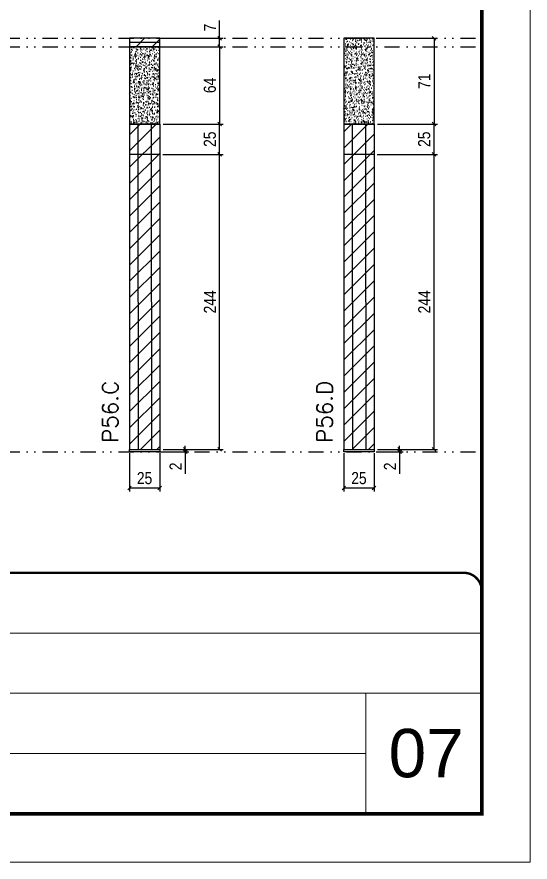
# Model space of a CAD drawing. Extents: x 14400 to 27878, y -21631 to 6985.
# Drawn here: x 18657 to 19082, y 4786 to 5485 of the extents above; entities that cross this region are included whole.
import ezdxf

# ---------------------------------------------------------------- set-up
doc = ezdxf.new("R2010")
doc.units = 0
for name, pattern in [('CONTINUO', [0]), ('DASHED', [0.75, 0.5, -0.25]), ('DIVIDE2', [0.625, 0.25, -0.125, 0, -0.125, 0, -0.125])]:
    doc.linetypes.add(name, pattern=pattern)
for name, color, linetype, lineweight in [('CARIMBO', 255, 'Continuous', 9), ('Folhas', 255, 'Continuous', 9), ('Hachura', 251, 'Continuous', 9), ('SARRAFO DE PRESSAO', 251, 'DASHED', 9), ('Texto Seção', 7, 'Continuous', 15)]:
    doc.layers.add(name, color=color, linetype=linetype, lineweight=lineweight)
for name, color, linetype in [('COTA', 241, 'Continuous'), ('Nível', 160, 'Continuous'), ('Painéis', 200, 'Continuous'), ('SARR_2.2x7', 40, 'Continuous')]:
    doc.layers.add(name, color=color, linetype=linetype)
doc.styles.add('ARIAL', font='arial.ttf')
doc.styles.add('COTA TECNICA', font='techl___.ttf', dxfattribs={"height": 10})
doc.styles.add('COTA TECNICA-50', font='techl___.ttf', dxfattribs={"height": 10})
doc.styles.add('REGUA-120', font='ROMANS.shx', dxfattribs={"height": 15})
doc.dimstyles.new('COTA PAINEL-50', dxfattribs={"dimtxt": 10, "dimasz": 3, "dimexe": 3, "dimexo": 3, "dimgap": 3, "dimtad": 1, "dimdec": 1, "dimzin": 12, "dimdsep": 46, "dimtxsty": 'COTA TECNICA-50', "dimblk1": 'OBLIQUE', "dimblk2": 'OBLIQUE', "dimsah": 1, "dimcen": 0.9, "dimclrd": 4, "dimclre": 4, "dimclrt": 240, "dimadec": 1, "dimazin": 3, "dimtfac": 1, "dimtdec": 1, "dimtmove": 0, "dimatfit": 3, "dimfxl": 1, "dimtolj": 1, "dimtzin": 12, "dimarcsym": 0})
doc.dimstyles.new('PAINEL', dxfattribs={"dimtxt": 10, "dimasz": 3, "dimexe": 3, "dimexo": 3, "dimgap": 3, "dimtad": 1, "dimdec": 1, "dimzin": 12, "dimdsep": 46, "dimtxsty": 'COTA TECNICA', "dimblk1": 'OBLIQUE', "dimblk2": 'OBLIQUE', "dimsah": 1, "dimcen": 0.9, "dimclrd": 4, "dimclre": 4, "dimclrt": 240, "dimadec": 1, "dimazin": 3, "dimtfac": 1, "dimtdec": 1, "dimtmove": 0, "dimatfit": 3, "dimfxl": 1, "dimtolj": 1, "dimtzin": 12, "dimarcsym": 0})
pattern_1 = [(50, (0, -5), (5.4655401, -0.4781726), [0.5715, -6.2865]), (355, (0, -5), (-1.0573026, 5.7317054), [0.4572, -5.0292175]), (100.451445, (0.4555, -5.04), (4.4082374, 5.2535326), [0.4857003, -5.3427073]), (46.1842, (0, -3.476), (8.1323712, -1.2612698), [0.85725, -9.42975]), (96.635558, (0.678, -3.581), (7.122124, 7.4227837), [0.7285507, -8.0140682]), (351.18415, (0, -3.476), (7.122124, 7.4227837), [0.685799, -7.543792]), (21, (0.762, -3.857), (4.5484317, -3.0679559), [0.5715, -6.2865]), (326, (0.762, -3.857), (1.8540609, 5.525639), [0.4572, -5.0292]), (71.451445, (1.141, -4.1127), (6.4024926, 2.457683), [0.4857003, -5.3426981]), (37.5, (0, -5), (0.0926581, 2.53665117), [0, -4.96824, 0, -5.1054, 0, -5.04825]), (7.5, (0, -5), (2.00458988, 3.00541724), [0, -2.91084, 0, -4.85394, 0, -1.92405]), (327.5, (-1.6993, -5), (4.06771786, -0.17186232), [0, -1.905, 0, -5.9436, 0, -7.8867]), (317.5, (-2.4613, -5), (4.44387544, 0.7627947), [0, -2.4765, 0, -3.94716, 0, -5.6007])]

# ---------------------------------------------------------------- blocks, each defined once
blk = doc.blocks.new('9999999999')
at = {"color": 30, "linetype": 'CONTINUO'}
for p, q in [((98564.56, 34379.64), (99583.98, 34379.64)), ((98564.56, 34329.83), (99487.98, 34329.83)), ((99583.98, 34329.83), (99487.98, 34329.83)), ((99487.98, 34329.83), (99487.98, 34230.21)), ((98564.56, 34280.02), (99487.98, 34280.02))]:
    blk.add_line(p, q, dxfattribs=at)
at = {"color": 30, "linetype": 'CONTINUO', "const_width": 2}
blk.add_lwpolyline([(99583.98, 34230.21), (99583.98, 34414.45, 0.414214), (99568.98, 34429.45), (98228.98, 34429.45, 0.414214), (98213.98, 34414.45), (98213.98, 34245.21, 0.414214), (98228.98, 34230.21), (99583.98, 34230.21)], format="xyb", dxfattribs=at)
at = {"layer": 'Folhas'}
blk.add_lwpolyline([(98138.98, 34190.21), (99623.98, 34190.21), (99623.98, 35240.21), (98138.98, 35240.21)], close=True, dxfattribs=at)
at = {"layer": 'Folhas', "color": 30, "const_width": 3}
blk.add_lwpolyline([(98213.98, 34230.21), (99583.98, 34230.21), (99583.98, 35200.21), (98213.98, 35200.21)], close=True, dxfattribs=at)
blk = doc.blocks.new('_Oblique')
at = {"color": 0, "linetype": 'ByBlock', "lineweight": -2}
blk.add_line((-0.5, -0.5), (0.5, 0.5), dxfattribs=at)
blk = doc.blocks.new('*D1473')
at = {"layer": 'COTA', "color": 4, "lineweight": -2, "transparency": 16777216}
for p, q in [((18750.3, 5124.44), (18750.3, 5092.54)), ((18775.3, 5124.44), (18775.3, 5092.54)), ((18750.3, 5095.54), (18775.3, 5095.54))]:
    blk.add_line(p, q, dxfattribs=at)
at = {"layer": 'Defpoints', "color": 0, "transparency": 16777216}
for p in [(18750.3, 5127.44), (18775.3, 5127.44), (18775.3, 5095.54)]:
    blk.add_point(p, dxfattribs=at)
at = {"layer": 'COTA', "color": 4, "lineweight": -2, "transparency": 16777216, "xscale": 3, "yscale": 3, "zscale": 3, "rotation": 180}
blk.add_blockref('_Oblique', (18750.3, 5095.54), dxfattribs=at)
at = {"layer": 'COTA', "color": 4, "lineweight": -2, "transparency": 16777216, "xscale": 3, "yscale": 3, "zscale": 3}
blk.add_blockref('_Oblique', (18775.3, 5095.54), dxfattribs=at)
at = {"layer": 'COTA', "color": 240, "transparency": 16777216, "insert": (18762.8, 5103.65), "char_height": 10, "attachment_point": 5, "style": 'COTA TECNICA'}
blk.add_mtext('\\A1;25', dxfattribs=at)
blk = doc.blocks.new('*D1474')
at = {"layer": 'COTA', "color": 4, "lineweight": -2, "transparency": 16777216}
for p, q in [((18796.49, 5127.44), (18796.49, 5130.44)), ((18778.3, 5127.44), (18799.49, 5127.44)), ((18778.3, 5125.44), (18799.49, 5125.44)), ((18796.49, 5127.44), (18796.49, 5125.44)), ((18796.49, 5125.44), (18796.49, 5107.32))]:
    blk.add_line(p, q, dxfattribs=at)
at = {"layer": 'Defpoints', "color": 0, "transparency": 16777216}
for p in [(18775.3, 5127.44), (18775.3, 5125.44), (18796.49, 5127.44)]:
    blk.add_point(p, dxfattribs=at)
at = {"layer": 'COTA', "color": 4, "lineweight": -2, "transparency": 16777216, "xscale": 3, "yscale": 3, "zscale": 3}
for p, rotation in [((18796.49, 5127.44), 270), ((18796.49, 5125.44), 90)]:
    blk.add_blockref('_Oblique', p, dxfattribs=dict(at, rotation=rotation))
at = {"layer": 'COTA', "color": 240, "transparency": 16777216, "insert": (18788.49, 5113.38), "char_height": 10, "attachment_point": 5, "rotation": 90, "style": 'COTA TECNICA-50'}
blk.add_mtext('\\A1;2', dxfattribs=at)
blk = doc.blocks.new('*D1475')
at = {"layer": 'COTA', "color": 4, "lineweight": -2, "transparency": 16777216}
for p, q in [((18777.98, 5371.44), (18827.96, 5371.44)), ((18824.96, 5127.44), (18824.96, 5371.44)), ((18778.3, 5127.44), (18827.96, 5127.44))]:
    blk.add_line(p, q, dxfattribs=at)
at = {"layer": 'Defpoints', "color": 0, "transparency": 16777216}
for p in [(18774.98, 5371.44), (18824.96, 5371.44), (18775.3, 5127.44)]:
    blk.add_point(p, dxfattribs=at)
at = {"layer": 'COTA', "color": 4, "lineweight": -2, "transparency": 16777216, "xscale": 3, "yscale": 3, "zscale": 3}
for p, rotation in [((18824.96, 5371.44), 90), ((18824.96, 5127.44), 270)]:
    blk.add_blockref('_Oblique', p, dxfattribs=dict(at, rotation=rotation))
at = {"layer": 'COTA', "color": 240, "transparency": 16777216, "insert": (18816.89, 5249.44), "char_height": 10, "attachment_point": 5, "rotation": 90, "style": 'COTA TECNICA'}
blk.add_mtext('\\A1;244', dxfattribs=at)
blk = doc.blocks.new('*D1462')
at = {"layer": 'COTA', "color": 4, "lineweight": -2, "transparency": 16777216}
for p, q in [((18927.76, 5124.44), (18927.76, 5092.54)), ((18952.76, 5124.44), (18952.76, 5092.54)), ((18927.76, 5095.54), (18952.76, 5095.54))]:
    blk.add_line(p, q, dxfattribs=at)
at = {"layer": 'Defpoints', "color": 0, "transparency": 16777216}
for p in [(18927.76, 5127.44), (18952.76, 5127.44), (18952.76, 5095.54)]:
    blk.add_point(p, dxfattribs=at)
at = {"layer": 'COTA', "color": 4, "lineweight": -2, "transparency": 16777216, "xscale": 3, "yscale": 3, "zscale": 3, "rotation": 180}
blk.add_blockref('_Oblique', (18927.76, 5095.54), dxfattribs=at)
at = {"layer": 'COTA', "color": 4, "lineweight": -2, "transparency": 16777216, "xscale": 3, "yscale": 3, "zscale": 3}
blk.add_blockref('_Oblique', (18952.76, 5095.54), dxfattribs=at)
at = {"layer": 'COTA', "color": 240, "transparency": 16777216, "insert": (18940.26, 5103.65), "char_height": 10, "attachment_point": 5, "style": 'COTA TECNICA'}
blk.add_mtext('\\A1;25', dxfattribs=at)
blk = doc.blocks.new('*D1463')
at = {"layer": 'COTA', "color": 4, "lineweight": -2, "transparency": 16777216}
for p, q in [((18973.95, 5127.44), (18973.95, 5130.44)), ((18955.76, 5127.44), (18976.95, 5127.44)), ((18955.76, 5125.44), (18976.95, 5125.44)), ((18973.95, 5127.44), (18973.95, 5125.44)), ((18973.95, 5125.44), (18973.95, 5107.32))]:
    blk.add_line(p, q, dxfattribs=at)
at = {"layer": 'Defpoints', "color": 0, "transparency": 16777216}
for p in [(18952.76, 5127.44), (18952.76, 5125.44), (18973.95, 5127.44)]:
    blk.add_point(p, dxfattribs=at)
at = {"layer": 'COTA', "color": 4, "lineweight": -2, "transparency": 16777216, "xscale": 3, "yscale": 3, "zscale": 3}
for p, rotation in [((18973.95, 5127.44), 270), ((18973.95, 5125.44), 90)]:
    blk.add_blockref('_Oblique', p, dxfattribs=dict(at, rotation=rotation))
at = {"layer": 'COTA', "color": 240, "transparency": 16777216, "insert": (18965.95, 5113.38), "char_height": 10, "attachment_point": 5, "rotation": 90, "style": 'COTA TECNICA-50'}
blk.add_mtext('\\A1;2', dxfattribs=at)
blk = doc.blocks.new('*D1484')
at = {"layer": 'COTA', "color": 4, "lineweight": -2, "transparency": 16777216}
for p, q in [((18955.44, 5371.44), (19005.42, 5371.44)), ((19002.42, 5127.44), (19002.42, 5371.44)), ((18955.76, 5127.44), (19005.42, 5127.44))]:
    blk.add_line(p, q, dxfattribs=at)
at = {"layer": 'Defpoints', "color": 0, "transparency": 16777216}
for p in [(18952.44, 5371.44), (19002.42, 5371.44), (18952.76, 5127.44)]:
    blk.add_point(p, dxfattribs=at)
at = {"layer": 'COTA', "color": 4, "lineweight": -2, "transparency": 16777216, "xscale": 3, "yscale": 3, "zscale": 3}
for p, rotation in [((19002.42, 5371.44), 90), ((19002.42, 5127.44), 270)]:
    blk.add_blockref('_Oblique', p, dxfattribs=dict(at, rotation=rotation))
at = {"layer": 'COTA', "color": 240, "transparency": 16777216, "insert": (18994.35, 5249.44), "char_height": 10, "attachment_point": 5, "rotation": 90, "style": 'COTA TECNICA'}
blk.add_mtext('\\A1;244', dxfattribs=at)
blk = doc.blocks.new('*D1862')
at = {"layer": 'COTA', "color": 4, "lineweight": -2, "transparency": 16777216}
for p, q in [((18778.3, 5460.44), (18827.96, 5460.44)), ((18824.96, 5460.44), (18824.96, 5396.42)), ((18778.3, 5396.42), (18827.96, 5396.42))]:
    blk.add_line(p, q, dxfattribs=at)
at = {"layer": 'Defpoints', "color": 0, "transparency": 16777216}
for p in [(18775.3, 5460.44), (18775.3, 5396.42), (18824.96, 5396.42)]:
    blk.add_point(p, dxfattribs=at)
at = {"layer": 'COTA', "color": 4, "lineweight": -2, "transparency": 16777216, "xscale": 3, "yscale": 3, "zscale": 3}
for p, rotation in [((18824.96, 5460.44), 90), ((18824.96, 5396.42), 270)]:
    blk.add_blockref('_Oblique', p, dxfattribs=dict(at, rotation=rotation))
at = {"layer": 'COTA', "color": 240, "transparency": 16777216, "insert": (18816.86, 5428.43), "char_height": 10, "attachment_point": 5, "rotation": 90, "style": 'COTA TECNICA'}
blk.add_mtext('\\A1;64', dxfattribs=at)
blk = doc.blocks.new('*D1863')
at = {"layer": 'COTA', "color": 4, "lineweight": -2, "transparency": 16777216}
for p, q in [((18778.3, 5396.42), (18827.96, 5396.42)), ((18824.96, 5371.42), (18824.96, 5396.42)), ((18778.3, 5371.42), (18827.96, 5371.42))]:
    blk.add_line(p, q, dxfattribs=at)
at = {"layer": 'Defpoints', "color": 0, "transparency": 16777216}
for p in [(18775.3, 5396.42), (18824.96, 5396.42), (18775.3, 5371.42)]:
    blk.add_point(p, dxfattribs=at)
at = {"layer": 'COTA', "color": 4, "lineweight": -2, "transparency": 16777216, "xscale": 3, "yscale": 3, "zscale": 3}
for p, rotation in [((18824.96, 5396.42), 90), ((18824.96, 5371.42), 270)]:
    blk.add_blockref('_Oblique', p, dxfattribs=dict(at, rotation=rotation))
at = {"layer": 'COTA', "color": 240, "transparency": 16777216, "insert": (18816.86, 5383.92), "char_height": 10, "attachment_point": 5, "rotation": 90, "style": 'COTA TECNICA'}
blk.add_mtext('\\A1;25', dxfattribs=at)
blk = doc.blocks.new('*D1864')
at = {"layer": 'COTA', "color": 4, "lineweight": -2, "transparency": 16777216}
for p, q in [((18824.96, 5467.44), (18824.96, 5482.17)), ((18778.3, 5467.44), (18827.96, 5467.44)), ((18824.96, 5460.44), (18824.96, 5467.44)), ((18778.3, 5460.44), (18827.96, 5460.44))]:
    blk.add_line(p, q, dxfattribs=at)
at = {"layer": 'Defpoints', "color": 0, "transparency": 16777216}
for p in [(18775.3, 5467.44), (18824.96, 5467.44), (18775.3, 5460.44)]:
    blk.add_point(p, dxfattribs=at)
at = {"layer": 'COTA', "color": 4, "lineweight": -2, "transparency": 16777216, "xscale": 3, "yscale": 3, "zscale": 3}
for p, rotation in [((18824.96, 5467.44), 90), ((18824.96, 5460.44), 270)]:
    blk.add_blockref('_Oblique', p, dxfattribs=dict(at, rotation=rotation))
at = {"layer": 'COTA', "color": 240, "transparency": 16777216, "insert": (18816.89, 5476.3), "char_height": 10, "attachment_point": 5, "rotation": 90, "style": 'COTA TECNICA'}
blk.add_mtext('\\A1;7', dxfattribs=at)
blk = doc.blocks.new('*D1865')
at = {"layer": 'COTA', "color": 4, "lineweight": -2, "transparency": 16777216}
for p, q in [((18955.76, 5467.44), (19005.42, 5467.44)), ((19002.42, 5467.44), (19002.42, 5396.42)), ((18955.76, 5396.42), (19005.42, 5396.42))]:
    blk.add_line(p, q, dxfattribs=at)
at = {"layer": 'Defpoints', "color": 0, "transparency": 16777216}
for p in [(18952.76, 5467.44), (18952.76, 5396.42), (19002.42, 5396.42)]:
    blk.add_point(p, dxfattribs=at)
at = {"layer": 'COTA', "color": 4, "lineweight": -2, "transparency": 16777216, "xscale": 3, "yscale": 3, "zscale": 3}
for p, rotation in [((19002.42, 5467.44), 90), ((19002.42, 5396.42), 270)]:
    blk.add_blockref('_Oblique', p, dxfattribs=dict(at, rotation=rotation))
at = {"layer": 'COTA', "color": 240, "transparency": 16777216, "insert": (18994.35, 5431.93), "char_height": 10, "attachment_point": 5, "rotation": 90, "style": 'COTA TECNICA'}
blk.add_mtext('\\A1;71', dxfattribs=at)
blk = doc.blocks.new('*D1866')
at = {"layer": 'COTA', "color": 4, "lineweight": -2, "transparency": 16777216}
for p, q in [((18955.76, 5396.42), (19005.42, 5396.42)), ((19002.42, 5371.42), (19002.42, 5396.42)), ((18955.76, 5371.42), (19005.42, 5371.42))]:
    blk.add_line(p, q, dxfattribs=at)
at = {"layer": 'Defpoints', "color": 0, "transparency": 16777216}
for p in [(18952.76, 5396.42), (19002.42, 5396.42), (18952.76, 5371.42)]:
    blk.add_point(p, dxfattribs=at)
at = {"layer": 'COTA', "color": 4, "lineweight": -2, "transparency": 16777216, "xscale": 3, "yscale": 3, "zscale": 3}
for p, rotation in [((19002.42, 5396.42), 90), ((19002.42, 5371.42), 270)]:
    blk.add_blockref('_Oblique', p, dxfattribs=dict(at, rotation=rotation))
at = {"layer": 'COTA', "color": 240, "transparency": 16777216, "insert": (18994.31, 5383.92), "char_height": 10, "attachment_point": 5, "rotation": 90, "style": 'COTA TECNICA'}
blk.add_mtext('\\A1;25', dxfattribs=at)

msp = doc.modelspace()

# ---------------------------------------------------------------- hatches: boundary and pattern name
at = {"layer": 'COTA'}
h = msp.add_hatch(dxfattribs=at)
h.set_pattern_fill('AR-CONC', color=256, scale=0.03)
h.set_pattern_definition(pattern_1)
h.paths.add_polyline_path([(18952.76, 5460.44), (18927.76, 5460.44), (18927.76, 5396.42), (18952.76, 5396.42)])
h.paths.add_polyline_path([(18952.76, 5467.44), (18927.76, 5467.44), (18927.76, 5460.44), (18952.76, 5460.44)])
h = msp.add_hatch(dxfattribs=at)
h.set_pattern_fill('AR-CONC', color=256, scale=0.03)
h.set_pattern_definition(pattern_1)
h.paths.add_polyline_path([(18775.3, 5460.44), (18750.3, 5460.44), (18750.3, 5396.42), (18775.3, 5396.42)])
at = {"layer": 'Hachura', "linetype": 'ByBlock'}
h = msp.add_hatch(dxfattribs=at)
h.set_pattern_fill('ANSI31', color=256, scale=3)
h.paths.add_polyline_path([(18020.94, 5467.44), (17776.94, 5467.44), (17776.94, 5371.44), (18020.94, 5371.44)])
h.paths.add_polyline_path([(18020.94, 5371.44), (17776.94, 5371.44), (17776.94, 5249.44), (18020.94, 5249.44)])
h.paths.add_polyline_path([(18020.94, 5249.44), (17776.94, 5249.44), (17776.94, 5127.44), (18020.94, 5127.44)])
h.paths.add_polyline_path([(18096.94, 5249.44), (18020.94, 5249.44), (18020.94, 5127.44), (18096.94, 5127.44)])
h.paths.add_polyline_path([(18096.94, 5371.44), (18020.94, 5371.44), (18020.94, 5249.44), (18096.94, 5249.44)])
h.paths.add_polyline_path([(18096.94, 5467.44), (18020.94, 5467.44), (18020.94, 5371.44), (18096.94, 5371.44)])
h.paths.add_polyline_path([(18507.65, 5444.44), (18336.67, 5444.44), (18336.67, 5396.44), (18263.67, 5396.44), (18263.67, 5367.44), (18507.65, 5367.44)])
h.paths.add_polyline_path([(18583.67, 5444.44), (18507.65, 5444.44), (18507.65, 5367.44), (18583.67, 5367.44)])
h.paths.add_polyline_path([(18583.67, 5367.44), (18507.65, 5367.44), (18507.66, 5249.44), (18583.67, 5249.44)])
h.paths.add_polyline_path([(18507.65, 5367.44), (18263.67, 5367.44), (18263.67, 5249.44), (18507.66, 5249.44)])
h.paths.add_polyline_path([(18507.66, 5249.44), (18263.67, 5249.44), (18263.67, 5127.44), (18507.67, 5127.44)])
h.paths.add_polyline_path([(18583.67, 5249.44), (18507.66, 5249.44), (18507.67, 5127.44), (18583.67, 5127.44)])
h.paths.add_polyline_path([(18507.65, 5467.44), (18336.67, 5467.44), (18336.67, 5460.44), (18507.65, 5460.44)])
h.paths.add_polyline_path([(18583.67, 5467.44), (18507.65, 5467.44), (18507.65, 5460.44), (18583.67, 5460.44)])
h.paths.add_polyline_path([(18775.3, 5467.44), (18750.3, 5467.44), (18750.3, 5460.44), (18775.3, 5460.44)])
h.paths.add_polyline_path([(18775.3, 5396.42), (18750.3, 5396.42), (18750.3, 5371.42), (18775.3, 5371.42)])
h.paths.add_polyline_path([(18775.3, 5371.42), (18750.3, 5371.42), (18750.3, 5127.44), (18775.3, 5127.44)])
h.paths.add_polyline_path([(18952.76, 5371.42), (18927.76, 5371.42), (18927.76, 5127.44), (18952.76, 5127.44)])
h.paths.add_polyline_path([(18952.76, 5396.42), (18927.76, 5396.42), (18927.76, 5371.42), (18952.76, 5371.42)])
h = msp.add_hatch(dxfattribs=at)
h.set_pattern_fill('ANSI31', color=256, scale=3)
h.paths.add_polyline_path([(18927.76, 5396.42), (18927.76, 5371.42), (18952.76, 5371.42), (18952.76, 5396.42)])

# ---------------------------------------------------------------- linework, layer by layer
at = {"layer": 'COTA'}
for points in [[(18927.76, 5396.42), (18952.76, 5396.42), (18952.76, 5467.44), (18927.76, 5467.44)], [(18750.3, 5396.42), (18775.3, 5396.42), (18775.3, 5460.44), (18750.3, 5460.44)]]:
    msp.add_lwpolyline(points, close=True, dxfattribs=at)
at = {"layer": 'Nível', "color": 4, "linetype": 'DIVIDE2', "ltscale": 50}
for p, q in [((17671.97, 5467.44), (19041.97, 5467.44)), ((17671.97, 5460.44), (19041.97, 5460.44)), ((17671.97, 5125.44), (19041.97, 5125.44))]:
    msp.add_line(p, q, dxfattribs=at)
at = {"layer": 'Painéis'}
for p, q in [((18750.3, 5396.42), (18750.3, 5127.44)), ((18775.3, 5396.42), (18750.3, 5396.42)), ((18775.3, 5396.42), (18775.3, 5127.44)), ((18927.76, 5396.42), (18927.76, 5127.44)), ((18952.76, 5396.42), (18927.76, 5396.42)), ((18952.76, 5396.42), (18952.76, 5127.44)), ((18775.3, 5371.42), (18750.3, 5371.42)), ((18952.76, 5371.42), (18927.76, 5371.42)), ((18750.3, 5127.44), (18775.3, 5127.44)), ((18750.3, 5127.44), (18775.3, 5127.44)), ((18750.3, 5125.44), (18750.3, 5127.44)), ((18775.3, 5125.44), (18750.3, 5125.44)), ((18775.3, 5127.44), (18775.3, 5125.44)), ((18927.76, 5127.44), (18952.76, 5127.44)), ((18927.76, 5127.44), (18952.76, 5127.44)), ((18927.76, 5125.44), (18927.76, 5127.44)), ((18952.76, 5125.44), (18927.76, 5125.44)), ((18952.76, 5127.44), (18952.76, 5125.44))]:
    msp.add_line(p, q, dxfattribs=at)
msp.add_lwpolyline([(18750.3, 5460.44), (18775.3, 5460.44), (18775.3, 5467.44), (18750.3, 5467.44)], close=True, dxfattribs=at)
at = {"layer": 'SARR_2.2x7'}
for p, q in [((18775.3, 5463.94), (18750.3, 5463.94)), ((18757.28, 5396.44), (18757.31, 5371.42)), ((18768.28, 5396.44), (18768.31, 5371.42)), ((18934.73, 5396.42), (18934.76, 5371.42)), ((18945.73, 5396.42), (18945.76, 5371.42)), ((18757.31, 5371.42), (18757.6, 5127.44)), ((18768.31, 5371.42), (18768.6, 5127.44)), ((18934.76, 5371.42), (18935.06, 5127.44)), ((18945.76, 5371.42), (18946.06, 5127.44))]:
    msp.add_line(p, q, dxfattribs=at)

# ---------------------------------------------------------------- block references
at = {"layer": 'SARRAFO DE PRESSAO', "color": 6, "linetype": 'ByBlock'}
msp.add_blockref('9999999999', (-80542.01, -29404.05), dxfattribs=at)

# ---------------------------------------------------------------- texts
at = {"layer": 'CARIMBO', "style": 'ARIAL'}
msp.add_text('07', height=40, dxfattribs=at).set_placement((18964.83, 4856.3))
at = {"layer": 'Texto Seção', "char_height": 13, "width": 370.6998, "attachment_point": 7, "rotation": 90, "style": 'REGUA-120'}
for s, insert in [('P56.C', (18740.85, 5132.85)), ('P56.D', (18918.31, 5132.85))]:
    msp.add_mtext(s, dxfattribs=dict(at, insert=insert))

# ---------------------------------------------------------------- dimensions: what is measured, and where the dimension line sits
at = {"layer": 'COTA'}
for base, p1, p2, picture, middle in [((18824.96, 5467.44), (18775.3, 5460.44), (18775.3, 5467.44), '*D1864', (18816.89, 5476.3)), ((19002.42, 5396.42), (18952.76, 5467.44), (18952.76, 5396.42), '*D1865', (18994.35, 5431.93)), ((18824.96, 5396.42), (18775.3, 5460.44), (18775.3, 5396.42), '*D1862', (18816.86, 5428.43)), ((18824.96, 5396.42), (18775.3, 5371.42), (18775.3, 5396.42), '*D1863', (18816.86, 5383.92)), ((19002.42, 5396.42), (18952.76, 5371.42), (18952.76, 5396.42), '*D1866', (18994.31, 5383.92)), ((18824.96, 5371.44), (18775.3, 5127.44), (18774.98, 5371.44), '*D1475', (18816.89, 5249.44)), ((19002.42, 5371.44), (18952.76, 5127.44), (18952.44, 5371.44), '*D1484', (18994.35, 5249.44))]:
    dim = msp.add_linear_dim(base=base, p1=p1, p2=p2, angle=90, dimstyle='PAINEL', dxfattribs=at)
    dim.commit()
    dim.dimension.update_dxf_attribs({"geometry": picture, "text_midpoint": middle})
for base, p1, p2, picture, middle in [((18796.49, 5127.44), (18775.3, 5125.44), (18775.3, 5127.44), '*D1474', (18796.49, 5113.38)), ((18973.95, 5127.44), (18952.76, 5125.44), (18952.76, 5127.44), '*D1463', (18973.95, 5113.38))]:
    dim = msp.add_linear_dim(base=base, p1=p1, p2=p2, angle=90, dimstyle='COTA PAINEL-50', dxfattribs=at)
    dim.commit()
    dim.dimension.update_dxf_attribs({"geometry": picture, "text_midpoint": middle, "dimtype": 160})
for base, p1, p2, picture, middle in [((18775.3, 5095.54), (18750.3, 5127.44), (18775.3, 5127.44), '*D1473', (18762.8, 5103.65)), ((18952.76, 5095.54), (18927.76, 5127.44), (18952.76, 5127.44), '*D1462', (18940.26, 5103.65))]:
    dim = msp.add_linear_dim(base=base, p1=p1, p2=p2, dimstyle='PAINEL', override={"dimarcsym": 2}, dxfattribs=at)
    dim.commit()
    dim.dimension.update_dxf_attribs({"geometry": picture, "text_midpoint": middle})

doc.saveas('drawing.dxf')
